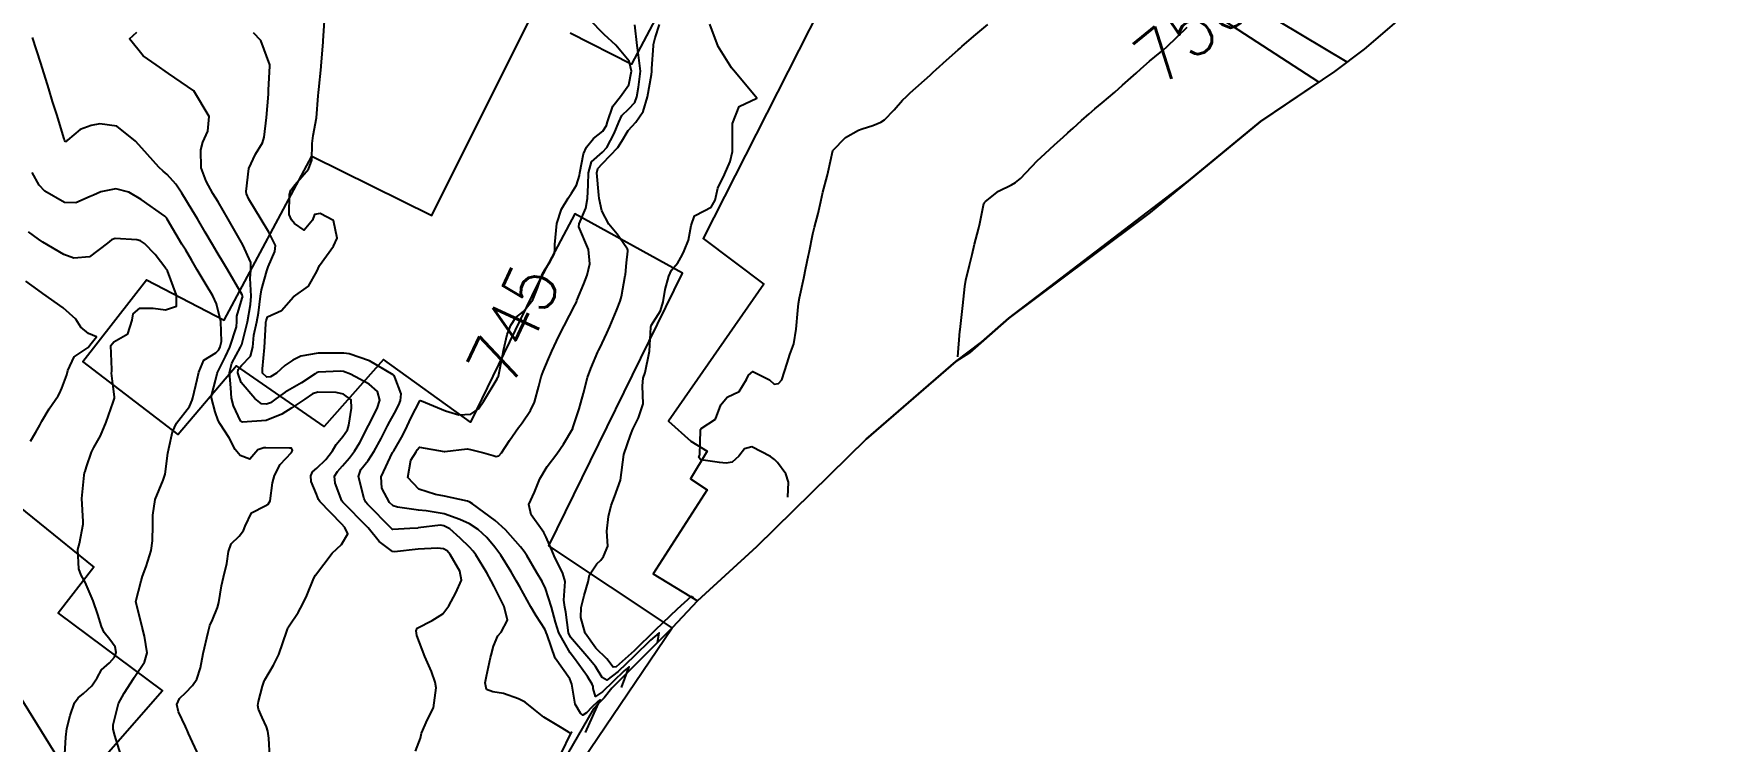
# Model space of a CAD drawing. Header units: metres. Extents: x 318500 to 325275, y 7408834 to 7428799.
# Drawn here: x 321178.2 to 321309.1, y 7415008.9 to 7415064.3 of the extents above; entities that cross this region are included whole.
import ezdxf
from ezdxf.enums import TextEntityAlignment as Align

# ---------------------------------------------------------------- set-up
doc = ezdxf.new("R2010")
doc.units = ezdxf.units.M
doc.header["$MEASUREMENT"] = 0
for name, color, linetype in [('Area', 45, 'Continuous'), ('Cotas', 45, 'Continuous'), ('Curvas de Nivel 1m', 11, 'Continuous'), ('Curvas de Nivel 5m', 15, 'Continuous'), ('Edificações', 30, 'Continuous'), ('Vias Primárias', 230, 'Continuous')]:
    doc.layers.add(name, color=color, linetype=linetype)
doc.styles.add('Style-STANDARD', font='STANDARD.shx')

msp = doc.modelspace()

# ---------------------------------------------------------------- linework, layer by layer
at = {"layer": 'Area'}
msp.add_lwpolyline([(321285.7, 7415066.03), (321282.24, 7415063.06), (321279.94, 7415061.33), (321274.14, 7415057.42), (321265.52, 7415050.3), (321260.75, 7415046.72), (321254.46, 7415042.03), (321251.4, 7415039.32), (321250.32, 7415038.65), (321243.3, 7415032.56), (321234.76, 7415024.17), (321230.12, 7415019.91), (321228.14, 7415017.81), (321223.41, 7415013.1), (321222.83, 7415012.34), (321222.33, 7415011.85), (321222, 7415011.47), (321210.24, 7414991.07)], dxfattribs=at)
at = {"layer": 'Curvas de Nivel 1m', "flags": 128}
for points, elevation in [([(321218.56, 7415006.11), (321220.28, 7415009.64), (321220.26, 7415009.62), (321220.22, 7415009.59), (321220.19, 7415009.55), (321220.17, 7415009.54), (321220.08, 7415009.61), (321219.55, 7415009.95), (321218.1, 7415010.83), (321217.33, 7415011.45), (321216.64, 7415011.99), (321216.12, 7415012.26), (321214.94, 7415012.67), (321214.12, 7415012.81), (321213.62, 7415012.99), (321213.52, 7415013.5), (321213.61, 7415014.02), (321213.94, 7415015.49), (321213.98, 7415015.67), (321214.17, 7415016.37), (321214.5, 7415017.17), (321214.77, 7415017.48), (321215.27, 7415018.41), (321215, 7415019.48), (321214.23, 7415021.04), (321213.99, 7415021.49), (321213.65, 7415022.1), (321212.8, 7415023.51), (321212.57, 7415023.81), (321212.28, 7415024.11), (321211.57, 7415024.82), (321210.75, 7415025.54), (321210.29, 7415025.78), (321210.02, 7415025.83), (321208.29, 7415025.62), (321208.25, 7415025.61), (321207.63, 7415025.58), (321206.29, 7415025.51), (321206.23, 7415025.54), (321206.17, 7415025.6), (321204.32, 7415027.47), (321204.19, 7415027.63), (321204.05, 7415027.91), (321203.61, 7415029.64), (321203.8, 7415030.18), (321204.36, 7415030.89), (321204.84, 7415031.62), (321205.38, 7415032.62), (321205.89, 7415033.61), (321206.07, 7415033.94), (321206.42, 7415034.61), (321206.76, 7415035.26), (321206.9, 7415035.59), (321206.96, 7415036.12), (321206.45, 7415037.42), (321206.39, 7415037.54), (321206.33, 7415037.6), (321204.47, 7415038.68), (321202.89, 7415039.23), (321202.47, 7415039.29), (321200.85, 7415039.3), (321200.47, 7415039.29), (321199.11, 7415039.06), (321198.47, 7415038.75), (321197.85, 7415038.33), (321197.21, 7415037.72), (321196.73, 7415037.45), (321196.45, 7415037.42), (321196.1, 7415037.74), (321196.12, 7415038.07), (321196.27, 7415039.73), (321196.36, 7415041.6), (321196.38, 7415041.73), (321196.4, 7415041.83), (321196.51, 7415042.13), (321197.59, 7415042.64), (321198.53, 7415043.71), (321199.7, 7415044.54), (321200.36, 7415045.68), (321200.56, 7415046.15), (321201.67, 7415047.66), (321201.95, 7415048.3), (321201.66, 7415049.66), (321200.62, 7415050.23), (321200.17, 7415050.13), (321200.02, 7415049.69), (321199.37, 7415048.92), (321198.61, 7415049.44), (321198.38, 7415049.71), (321198.2, 7415050.13), (321198.21, 7415051.71), (321198.33, 7415052.03), (321198.65, 7415052.48), (321199.71, 7415053.69), (321199.97, 7415054.39), (321199.99, 7415055.69), (321200.06, 7415056.33), (321200.32, 7415057.69), (321200.46, 7415059.41), (321200.48, 7415059.68), (321200.5, 7415059.93), (321200.69, 7415061.68), (321200.7, 7415061.76), (321200.79, 7415062.99), (321200.84, 7415063.64), (321200.84, 7415063.68), (321200.84, 7415063.72), (321200.97, 7415065.68)], 744), ([(321224.18, 7415013.13), (321224.78, 7415014.75), (321224.39, 7415014.44), (321223.52, 7415013.6), (321222.69, 7415012.79), (321222.15, 7415012.43), (321221.97, 7415013.07), (321221.96, 7415013.22), (321221.89, 7415013.39), (321221.52, 7415014.01), (321220.49, 7415015.41), (321220.17, 7415015.85), (321219.28, 7415017.42), (321219.01, 7415018.24), (321218.71, 7415019.43), (321218.23, 7415020.88), (321217.97, 7415021.44), (321217.53, 7415022.17), (321216.78, 7415023.46), (321216.58, 7415023.77), (321216.28, 7415024.15), (321215.1, 7415025.48), (321214.3, 7415026.2), (321212.54, 7415027.52), (321212.32, 7415027.65), (321212.13, 7415027.72), (321210.33, 7415028.12), (321209.64, 7415028.25), (321208.34, 7415028.66), (321207.46, 7415029.58), (321207.7, 7415030.92), (321208.12, 7415031.57), (321208.21, 7415031.74), (321208.38, 7415031.94), (321210.32, 7415031.6), (321210.37, 7415031.6), (321212.1, 7415031.8), (321212.37, 7415031.77), (321213.42, 7415031.5), (321214.15, 7415031.28), (321214.37, 7415031.22), (321214.59, 7415031.27), (321214.8, 7415031.49), (321215.41, 7415032.45), (321216.13, 7415033.47), (321216.25, 7415033.63), (321216.41, 7415033.85), (321217.07, 7415034.81), (321217.38, 7415035.46), (321217.71, 7415036.72), (321217.9, 7415037.45), (321218.04, 7415037.86), (321218.47, 7415038.86), (321218.65, 7415039.26), (321218.72, 7415039.44), (321219.29, 7415040.63), (321219.69, 7415041.42), (321220.53, 7415043.04), (321220.65, 7415043.29), (321220.69, 7415043.41), (321221.24, 7415044.71), (321221.5, 7415045.4), (321221.7, 7415046.27), (321221.61, 7415047.4), (321220.84, 7415049.17), (321220.86, 7415049.41), (321221.4, 7415050.63), (321221.53, 7415051.4), (321221.58, 7415052.47), (321221.6, 7415053.4), (321221.82, 7415054.25), (321222.69, 7415055.01), (321223.04, 7415055.38), (321223.6, 7415056.48), (321223.96, 7415057.37), (321224.21, 7415057.88), (321224.74, 7415058.4), (321225.21, 7415058.89), (321225.37, 7415059.35), (321225.52, 7415060.11), (321225.66, 7415061.35), (321225.52, 7415062.61), (321225.41, 7415063.35), (321225.21, 7415064.97)], 746), ([(321226.99, 7415016.65), (321227.12, 7415017.41), (321226.44, 7415016.84), (321225.16, 7415015.6), (321223.92, 7415014.39), (321223.03, 7415013.71), (321222.66, 7415013.91), (321222.15, 7415014.78), (321221.62, 7415015.4), (321220.19, 7415017.09), (321220.03, 7415017.41), (321219.82, 7415019.03), (321219.74, 7415019.42), (321219.66, 7415019.97), (321219.77, 7415021.42), (321219.6, 7415022.07), (321218.91, 7415023.43), (321218.72, 7415023.88), (321218.28, 7415024.91), (321218.11, 7415025.26), (321217.98, 7415025.44), (321217.12, 7415026.64), (321216.94, 7415027.46), (321217.38, 7415028.41), (321217.79, 7415029.45), (321218.36, 7415030.44), (321219.12, 7415031.43), (321219.63, 7415032.17), (321220.36, 7415033.41), (321220.37, 7415033.44), (321220.4, 7415033.52), (321220.88, 7415034.95), (321221.01, 7415035.4), (321221.2, 7415036.16), (321221.53, 7415037.4), (321221.77, 7415038.09), (321222.33, 7415039.39), (321222.38, 7415039.49), (321222.48, 7415039.69), (321223.04, 7415040.85), (321223.27, 7415041.38), (321223.78, 7415042.63), (321224.07, 7415043.37), (321224.17, 7415043.73), (321224.47, 7415045.36), (321224.48, 7415045.44), (321224.58, 7415046.36), (321224.67, 7415047.28), (321224.67, 7415047.36), (321224.65, 7415047.42), (321224.59, 7415047.51), (321223.83, 7415048.59), (321223.19, 7415049.38), (321222.63, 7415050.42), (321222.42, 7415051.39), (321222.4, 7415051.64), (321222.25, 7415053.39), (321222.33, 7415053.74), (321222.68, 7415054.12), (321223.88, 7415055.37), (321224.2, 7415055.87), (321224.71, 7415056.7), (321225.02, 7415057.05), (321225.31, 7415057.35), (321225.87, 7415058.2), (321226.21, 7415059.34), (321226.52, 7415061.08), (321226.54, 7415061.33), (321226.54, 7415061.57), (321226.67, 7415063.33), (321226.68, 7415063.45), (321226.81, 7415063.96), (321227.14, 7415065.01)], 747), ([(321229.8, 7415020.16), (321229.63, 7415020.25), (321228.52, 7415019.27), (321226.82, 7415017.62), (321225.18, 7415016.02), (321223.76, 7415014.77), (321223.52, 7415014.74), (321223.02, 7415015.38), (321222.17, 7415016.23), (321221.33, 7415017.4), (321221, 7415018.61), (321221.02, 7415019.4), (321221.27, 7415020.35), (321221.56, 7415021.4), (321221.68, 7415021.96), (321222.26, 7415022.81), (321222.56, 7415023.09), (321222.78, 7415023.38), (321223.1, 7415024.2), (321223.02, 7415025.38), (321223.16, 7415026.52), (321223.38, 7415027.37), (321223.64, 7415028.06), (321224.1, 7415029.36), (321224.37, 7415031.36), (321224.87, 7415032.88), (321225.07, 7415033.35), (321225.52, 7415034.24), (321225.88, 7415035.34), (321225.83, 7415036.73), (321225.88, 7415037.34), (321226.02, 7415037.78), (321226.35, 7415039.33), (321226.36, 7415039.45), (321226.47, 7415041.33), (321226.51, 7415041.46), (321227.24, 7415042.6), (321227.44, 7415043.32), (321227.6, 7415044.26), (321227.87, 7415045.32), (321228.09, 7415045.79), (321228.58, 7415046.36), (321228.93, 7415046.96), (321229.08, 7415047.3), (321229.42, 7415048.12), (321229.62, 7415049.29), (321229.88, 7415050.03), (321230.63, 7415050.42), (321231.2, 7415050.71), (321231.51, 7415051.27), (321231.72, 7415052.2), (321232.23, 7415053.26), (321232.68, 7415054.28), (321232.85, 7415055.08), (321232.86, 7415055.25), (321232.85, 7415057.12), (321232.85, 7415057.25), (321233.39, 7415058.6), (321234.75, 7415059.23), (321233.08, 7415061.25), (321232.78, 7415061.62), (321231.73, 7415063.27), (321231.08, 7415065.03)], 748), ([(321237.19, 7415028.04), (321237.24, 7415029.19), (321237.03, 7415029.86), (321236.37, 7415030.74), (321236.13, 7415030.97), (321235.82, 7415031.21), (321234.38, 7415031.96), (321233.8, 7415031.82), (321233.34, 7415031.24), (321232.84, 7415030.77), (321232.36, 7415030.69), (321231.84, 7415030.73), (321230.37, 7415030.95), (321230.22, 7415031.14), (321230.28, 7415031.28), (321230.3, 7415031.35), (321230.35, 7415033.28), (321230.35, 7415033.33), (321230.4, 7415033.41), (321231.54, 7415034.14), (321231.95, 7415035.26), (321232.44, 7415035.86), (321233.39, 7415036.3), (321233.96, 7415037.23), (321234.12, 7415037.57), (321234.46, 7415037.85), (321235.74, 7415037.21), (321236.12, 7415036.88), (321236.45, 7415036.91), (321236.72, 7415037.2), (321237.14, 7415038.52), (321237.35, 7415039.19), (321237.64, 7415040.03), (321237.84, 7415041.18), (321237.97, 7415042.62), (321238.03, 7415043.18), (321238.1, 7415043.61), (321238.43, 7415045.17), (321238.45, 7415045.28), (321238.57, 7415045.83), (321238.8, 7415046.96), (321238.84, 7415047.17), (321239.14, 7415048.62), (321239.28, 7415049.16), (321239.56, 7415050.23), (321239.76, 7415051.16), (321239.93, 7415051.88), (321240.27, 7415053.15), (321240.35, 7415053.48), (321240.69, 7415055.15), (321241.69, 7415056.15), (321242.71, 7415056.74), (321242.99, 7415056.85), (321243.84, 7415057.1), (321244.46, 7415057.35), (321244.73, 7415057.55), (321245.49, 7415058.33), (321246.16, 7415059.08), (321246.45, 7415059.38), (321246.76, 7415059.65), (321248.31, 7415061.05), (321248.55, 7415061.27), (321248.78, 7415061.47), (321249.6, 7415062.21), (321250.49, 7415063.01), (321250.65, 7415063.16), (321250.8, 7415063.29), (321251.74, 7415064.08), (321252.83, 7415064.99)], 749), ([(321191.13, 7415007.79), (321190.33, 7415009.55), (321190.21, 7415009.81), (321190.17, 7415009.9), (321190.08, 7415010.08), (321189.53, 7415011.25), (321189.41, 7415011.82), (321189.63, 7415012.29), (321190.11, 7415012.75), (321190.64, 7415013.29), (321190.97, 7415013.8), (321191.25, 7415014.69), (321191.47, 7415015.79), (321191.87, 7415017.48), (321191.93, 7415017.78), (321191.98, 7415017.99), (321192.19, 7415018.44), (321192.59, 7415019.39), (321192.69, 7415019.78), (321192.91, 7415021.1), (321193.07, 7415021.78), (321193.33, 7415022.85), (321193.46, 7415023.77), (321193.66, 7415024.38), (321194.28, 7415024.97), (321194.63, 7415025.41), (321194.75, 7415025.75), (321195.25, 7415026.8), (321196.31, 7415027.36), (321196.56, 7415027.49), (321196.7, 7415027.73), (321196.9, 7415029.16), (321197.04, 7415029.72), (321197.48, 7415030.59), (321198.37, 7415031.52), (321198.44, 7415031.64), (321198.46, 7415031.71), (321198.37, 7415031.86), (321198.22, 7415031.86), (321196.37, 7415031.9), (321196.21, 7415031.89), (321195.74, 7415031.74), (321195.11, 7415031), (321194.36, 7415031.29), (321193.98, 7415031.77), (321193.5, 7415032.66), (321192.77, 7415033.78), (321192.64, 7415034.03), (321192.41, 7415034.7), (321192.13, 7415035.79), (321192.14, 7415036.07), (321192.44, 7415037.15), (321192.55, 7415037.69), (321192.59, 7415037.79), (321193.21, 7415039.04), (321193.55, 7415039.77), (321194.08, 7415041.35), (321194.11, 7415041.77), (321194.09, 7415042.18), (321194.53, 7415043.6), (321194.56, 7415043.73), (321194.55, 7415043.76), (321194.53, 7415043.86), (321193.4, 7415045.78), (321193.08, 7415046.3), (321192.57, 7415047.16), (321192.2, 7415047.79), (321191.62, 7415048.77), (321191.02, 7415049.81), (321190.62, 7415050.47), (321189.8, 7415051.82), (321189.33, 7415052.51), (321188.65, 7415053.28), (321188.35, 7415053.54), (321187.99, 7415053.85), (321186.68, 7415055.32), (321186.18, 7415055.88), (321184.71, 7415057.06), (321183.38, 7415057.24), (321182.71, 7415057.11), (321181.85, 7415056.78), (321180.87, 7415055.95), (321180.78, 7415055.86), (321180.69, 7415055.86), (321180.63, 7415055.95), (321180.59, 7415056.05), (321180.02, 7415057.96), (321179.7, 7415058.99), (321179.4, 7415059.96), (321178.77, 7415061.97), (321178.13, 7415063.98)], 741), ([(321196.69, 7415007.72), (321196.61, 7415009.18), (321196.53, 7415009.72), (321196.42, 7415010.06), (321196.09, 7415010.8), (321195.8, 7415011.44), (321195.74, 7415011.74), (321195.79, 7415012.05), (321196.12, 7415013.25), (321196.23, 7415013.63), (321196.28, 7415013.73), (321196.97, 7415014.89), (321197.38, 7415015.71), (321198, 7415017.54), (321198.06, 7415017.71), (321198.09, 7415017.8), (321198.18, 7415017.96), (321198.89, 7415019.01), (321199.27, 7415019.69), (321199.57, 7415020.34), (321200.11, 7415021.68), (321200.24, 7415021.94), (321201.56, 7415023.66), (321202.28, 7415024.32), (321202.78, 7415025.15), (321202.54, 7415025.65), (321202.29, 7415025.93), (321200.6, 7415027.68), (321200.49, 7415027.85), (321200.33, 7415028.26), (321199.91, 7415029.26), (321199.89, 7415029.69), (321200.02, 7415030.01), (321200.35, 7415030.3), (321201.06, 7415030.97), (321201.58, 7415031.66), (321201.88, 7415032.15), (321202.39, 7415032.78), (321202.75, 7415033.29), (321202.86, 7415033.65), (321203.06, 7415035), (321203.04, 7415035.64), (321202.43, 7415036.09), (321201.87, 7415036.21), (321200.43, 7415036.25), (321200.01, 7415036.1), (321199.41, 7415035.7), (321198.41, 7415035.02), (321197.61, 7415034.51), (321196.4, 7415034.02), (321194.54, 7415033.89), (321194.4, 7415033.99), (321193.83, 7415035.18), (321193.69, 7415035.77), (321193.62, 7415036.58), (321193.52, 7415037.77), (321193.71, 7415038.52), (321194.39, 7415039.76), (321194.48, 7415039.97), (321194.93, 7415041.75), (321195.18, 7415043.09), (321195.21, 7415043.75), (321195.13, 7415045.17), (321195.19, 7415045.75), (321195.2, 7415046.38), (321194.58, 7415047.76), (321193.41, 7415049.78), (321192.63, 7415051.12), (321192.23, 7415051.79), (321191.7, 7415052.75), (321191.31, 7415053.8), (321191.28, 7415055.21), (321191.45, 7415055.8), (321191.84, 7415056.66), (321191.93, 7415057.8), (321190.74, 7415059.81), (321188.76, 7415061.17), (321187.78, 7415061.85), (321186.78, 7415062.56), (321185.72, 7415063.88), (321186.29, 7415064.39)], 742), ([(321208.06, 7415008.16), (321208.46, 7415009.18), (321208.55, 7415009.56), (321209, 7415010.65), (321209.49, 7415011.55), (321209.69, 7415013.12), (321209.61, 7415013.56), (321209.31, 7415014.39), (321208.81, 7415015.56), (321208.18, 7415017.2), (321208.11, 7415017.57), (321208.19, 7415017.78), (321209.38, 7415018.38), (321210.2, 7415018.9), (321210.67, 7415019.54), (321211.22, 7415020.54), (321211.67, 7415021.53), (321211.55, 7415022.24), (321210.78, 7415023.54), (321210.55, 7415023.82), (321210.27, 7415023.99), (321209.8, 7415024.03), (321208.27, 7415023.97), (321206.43, 7415023.76), (321206.27, 7415023.78), (321205.22, 7415024.55), (321204.36, 7415025.63), (321204.29, 7415025.72), (321202.38, 7415027.65), (321202.32, 7415027.75), (321201.8, 7415029.13), (321201.75, 7415029.66), (321201.96, 7415030.04), (321202.35, 7415030.47), (321202.9, 7415031.1), (321203.31, 7415031.64), (321203.72, 7415032.3), (321204.4, 7415033.63), (321205.08, 7415034.96), (321205.28, 7415035.62), (321205.1, 7415036.29), (321204.44, 7415036.87), (321202.99, 7415037.64), (321202.45, 7415037.85), (321202.23, 7415037.88), (321200.45, 7415037.8), (321200.36, 7415037.78), (321200.22, 7415037.68), (321199.16, 7415036.97), (321198.43, 7415036.55), (321197.89, 7415036.25), (321197.15, 7415035.72), (321196.72, 7415035.42), (321196.42, 7415035.3), (321196.02, 7415035.34), (321195.51, 7415035.74), (321194.44, 7415037.01), (321194.17, 7415037.76), (321194.21, 7415038.01), (321194.46, 7415038.32), (321195.16, 7415039.06), (321195.34, 7415039.75), (321195.44, 7415040.7), (321195.66, 7415041.74), (321195.8, 7415042.45), (321195.95, 7415043.74), (321196.02, 7415044.25), (321196.45, 7415045.73), (321196.56, 7415046.05), (321197.06, 7415047.24), (321197.13, 7415047.72), (321196.6, 7415048.77), (321196, 7415049.74), (321195.04, 7415051.34), (321194.86, 7415051.76), (321194.83, 7415051.94), (321195.04, 7415053.75), (321195.57, 7415054.85), (321196.1, 7415055.74), (321196.24, 7415056.19), (321196.42, 7415057.73), (321196.57, 7415059.56), (321196.57, 7415059.73), (321196.57, 7415059.9), (321196.67, 7415061.73), (321196.67, 7415061.84), (321195.97, 7415063.74), (321195.4, 7415064.34)], 743), ([(321180.66, 7415007.93), (321180.74, 7415009.26), (321180.82, 7415009.93), (321181.08, 7415010.94), (321181.4, 7415011.93), (321181.69, 7415012.34), (321182.11, 7415012.66), (321182.76, 7415013.27), (321183.17, 7415013.9), (321183.53, 7415014.51), (321184.15, 7415015.08), (321184.53, 7415015.51), (321184.67, 7415015.88), (321184.59, 7415016.31), (321184.17, 7415016.89), (321183.72, 7415017.44), (321183.53, 7415017.9), (321183.24, 7415018.86), (321182.87, 7415019.91), (321182.23, 7415021.38), (321181.93, 7415021.92), (321181.75, 7415022.42), (321181.67, 7415023.93), (321181.79, 7415024.41), (321182.09, 7415025.92), (321182.09, 7415026.13), (321181.99, 7415027.92), (321182.17, 7415029.76), (321182.2, 7415029.92), (321182.23, 7415030.04), (321182.35, 7415030.4), (321182.74, 7415031.54), (321182.93, 7415031.91), (321183.45, 7415032.83), (321183.89, 7415033.9), (321184.42, 7415035.47), (321184.53, 7415035.78), (321184.54, 7415035.89), (321184.43, 7415036.68), (321184.29, 7415037.74), (321184.32, 7415037.89), (321184.32, 7415038.02), (321184.25, 7415039.89), (321184.48, 7415040.19), (321185.57, 7415040.8), (321185.92, 7415041.88), (321186, 7415042.38), (321186.51, 7415042.81), (321187.57, 7415042.8), (321188.51, 7415042.69), (321189.38, 7415042.97), (321189.38, 7415043.83), (321188.67, 7415045.73), (321188.61, 7415045.84), (321188.59, 7415045.87), (321188.56, 7415045.92), (321187.72, 7415047), (321186.87, 7415047.87), (321186.58, 7415048.08), (321186.29, 7415048.17), (321184.59, 7415048.25), (321184.31, 7415048.17), (321183.99, 7415047.9), (321182.57, 7415046.84), (321181.36, 7415046.73), (321180.57, 7415047.02), (321178.93, 7415047.97), (321178.58, 7415048.21), (321177.8, 7415048.78)], 739), ([(321177.96, 7415032.4), (321178.39, 7415033.12), (321178.7, 7415033.66), (321178.86, 7415033.97), (321179.43, 7415034.94), (321180.12, 7415035.95), (321180.24, 7415036.14), (321180.43, 7415036.55), (321180.8, 7415037.59), (321180.89, 7415037.94), (321181.39, 7415039.01), (321182.48, 7415039.74), (321182.55, 7415039.85), (321182.6, 7415039.92), (321183.14, 7415040.57), (321182.49, 7415040.84), (321181.89, 7415041.32), (321181.5, 7415041.94), (321180.51, 7415042.85), (321178.93, 7415043.97), (321178.53, 7415044.25), (321177.61, 7415044.92)], 738)]:
    msp.add_lwpolyline(points, dxfattribs=dict(at, elevation=elevation))
at = {"layer": 'Curvas de Nivel 5m', "flags": 128}
for points, elevation in [([(321221.37, 7415009.62), (321222.52, 7415012.18), (321222.33, 7415012.04), (321221.87, 7415011.59), (321221.44, 7415011.17), (321221.16, 7415010.98), (321220.97, 7415011.14), (321220.55, 7415011.84), (321220.3, 7415013.41), (321220.14, 7415013.82), (321218.99, 7415015.43), (321218.36, 7415017.26), (321218.29, 7415017.44), (321218.26, 7415017.51), (321218.19, 7415017.7), (321217.5, 7415018.74), (321217.1, 7415019.46), (321216.23, 7415021.02), (321215.97, 7415021.47), (321215.55, 7415022.18), (321214.74, 7415023.49), (321214.28, 7415024.13), (321213.65, 7415024.87), (321212.97, 7415025.51), (321212.3, 7415025.95), (321211.54, 7415026.29), (321210.31, 7415026.73), (321208.91, 7415026.96), (321208.31, 7415027.01), (321206.67, 7415027.24), (321206.32, 7415027.35), (321206.04, 7415027.6), (321205.45, 7415028.73), (321205.39, 7415029.61), (321206.28, 7415031.52), (321206.34, 7415031.6), (321206.35, 7415031.62), (321206.37, 7415031.66), (321207.09, 7415032.89), (321207.43, 7415033.58), (321207.74, 7415034.25), (321208.41, 7415035.57), (321208.43, 7415035.6), (321208.54, 7415035.57), (321210.42, 7415034.79), (321211.47, 7415034.47), (321212.41, 7415034.51), (321213, 7415034.93), (321213.4, 7415035.51), (321214.45, 7415037.28), (321214.52, 7415037.42), (321214.55, 7415037.49), (321214.87, 7415039.09), (321214.94, 7415039.49), (321215.23, 7415040.75), (321215.53, 7415041.48), (321215.92, 7415042.07), (321216.52, 7415042.56), (321217.24, 7415043.46), (321217.61, 7415044.39), (321217.98, 7415045.45), (321218.19, 7415045.82), (321218.57, 7415046.41), (321218.93, 7415047.09), (321218.97, 7415047.43), (321218.96, 7415047.8), (321219.11, 7415049.43), (321219.49, 7415050.56), (321220, 7415051.42), (321220.26, 7415051.81), (321220.66, 7415052.44), (321220.89, 7415053.19), (321220.91, 7415053.41), (321221.2, 7415054.89), (321221.45, 7415055.4), (321222, 7415056.09), (321222.71, 7415056.67), (321223, 7415057.1), (321223.09, 7415057.38), (321223.51, 7415058.61), (321224.1, 7415059.37), (321224.76, 7415060.29), (321224.96, 7415061.36), (321224.78, 7415062.14), (321223.74, 7415063.38), (321222.81, 7415064.23), (321221.68, 7415065.4)], 745), ([(321250.48, 7415039.01), (321250.64, 7415041.01), (321250.66, 7415041.15), (321250.88, 7415043.01), (321251.03, 7415044.52), (321251.11, 7415045), (321251.4, 7415046.18), (321251.59, 7415047), (321251.77, 7415047.82), (321252.08, 7415049), (321252.19, 7415049.43), (321252.52, 7415050.99), (321252.57, 7415051.07), (321252.64, 7415051.15), (321253.66, 7415051.97), (321254.66, 7415052.45), (321254.99, 7415052.63), (321255.38, 7415052.95), (321256.68, 7415054.33), (321256.98, 7415054.63), (321257.31, 7415054.92), (321258.03, 7415055.58), (321258.71, 7415056.2), (321259.08, 7415056.53), (321259.49, 7415056.9), (321260.14, 7415057.48), (321260.74, 7415058.01), (321261.2, 7415058.41), (321261.75, 7415058.87), (321262.76, 7415059.72), (321263.36, 7415060.25), (321264.01, 7415060.84), (321264.41, 7415061.2), (321264.78, 7415061.54), (321265.47, 7415062.14), (321266.29, 7415062.81), (321266.57, 7415063.03), (321266.81, 7415063.25), (321267.59, 7415064.02), (321268.41, 7415064.78)], 750), ([(321185.03, 7415007.88), (321184.57, 7415009.38), (321184.44, 7415009.88), (321184.43, 7415010.23), (321184.85, 7415011.88), (321185.28, 7415012.71), (321186.05, 7415013.86), (321186.08, 7415013.91), (321186.13, 7415013.99), (321186.89, 7415015.11), (321187.08, 7415015.85), (321186.87, 7415017.16), (321186.69, 7415017.85), (321186.21, 7415019.86), (321186.61, 7415021.48), (321186.73, 7415021.86), (321187, 7415022.6), (321187.4, 7415023.85), (321187.5, 7415024.62), (321187.52, 7415025.85), (321187.53, 7415026.62), (321187.71, 7415027.85), (321188.34, 7415029.37), (321188.49, 7415029.84), (321188.71, 7415031.48), (321188.78, 7415031.83), (321189.08, 7415033.14), (321189.39, 7415033.83), (321190.41, 7415035.13), (321190.61, 7415035.62), (321190.65, 7415035.81), (321191.01, 7415037.24), (321191.13, 7415037.8), (321191.51, 7415038.75), (321192.47, 7415039.31), (321192.7, 7415039.56), (321192.8, 7415039.79), (321192.91, 7415040.21), (321192.85, 7415041.78), (321192.52, 7415043.14), (321192.22, 7415043.79), (321191.7, 7415044.64), (321191, 7415045.81), (321190.57, 7415046.53), (321190.1, 7415047.34), (321189.81, 7415047.82), (321188.66, 7415049.78), (321188.63, 7415049.84), (321188.61, 7415049.87), (321188.46, 7415050), (321186.63, 7415051.32), (321185.65, 7415051.88), (321184.64, 7415052.14), (321183.47, 7415051.91), (321182.89, 7415051.66), (321182.63, 7415051.54), (321181.5, 7415051.06), (321180.63, 7415051.07), (321179.08, 7415051.97), (321178.64, 7415052.44), (321178.11, 7415053.43)], 740)]:
    msp.add_lwpolyline(points, dxfattribs=dict(at, elevation=elevation))
at = {"layer": 'Edificações'}
msp.add_lwpolyline([(321278.7, 7415060.49), (321247.16, 7415080.99), (321230.56, 7415048.27), (321235.3, 7415044.7), (321227.86, 7415033.97), (321229.59, 7415032.42), (321230.88, 7415031.62), (321229.58, 7415029.46), (321230.88, 7415028.59), (321226.65, 7415022.03), (321230.12, 7415019.91), (321234.76, 7415024.17), (321243.3, 7415032.56), (321250.32, 7415038.65), (321252.36, 7415040.18), (321254.46, 7415042.03), (321268.51, 7415052.77), (321274.14, 7415057.42)], close=True, dxfattribs=at)
for points in [[(321220.16, 7415064.36), (321224.99, 7415061.91), (321234.38, 7415079.65)], [(321211.33, 7414992.97), (321228.14, 7415017.81), (321218.49, 7415024.22), (321228.94, 7415045.56), (321220.52, 7415050.2), (321217.62, 7415044.68), (321212.36, 7415033.9), (321205.58, 7415038.81), (321200.93, 7415033.56), (321194.08, 7415038.29), (321189.51, 7415032.94), (321182.05, 7415038.64), (321187.05, 7415045.04), (321193.11, 7415041.88), (321199.97, 7415054.7), (321209.36, 7415050.05), (321220.25, 7415071.9)], [(321174.4, 7415029.43), (321182.93, 7415022.56), (321180.12, 7415018.96), (321188.29, 7415012.89), (321184.07, 7415008.06)]]:
    msp.add_lwpolyline(points, dxfattribs=at)
at = {"layer": 'Vias Primárias'}
for points in [[(321109.37, 7414841.13, 0), (321121.45, 7414845.47, -0.165445)], [(321280.91, 7415062.06), (321273.81, 7415066.31), (321263.61, 7415072.63), (321254.86, 7415078.02), (321246.34, 7415083.22), (321239.38, 7415087.58), (321224.73, 7415096.71), (321212.22, 7415104.63), (321202.07, 7415110.63), (321188.25, 7415117.92, 0.571265), (321186.66, 7415114.62), (321176.07, 7415112.38, 0.905869), (321173.45, 7415114.18), (321171.37, 7415111.71), (321169.47, 7415109.14), (321168.07, 7415110.17)], [(321209.38, 7414987.99, -0.13584), (321186.56, 7415000, -0.047428), (321181.04, 7415006.4), (321179.87, 7415008.04), (321177.16, 7415012.41), (321174.23, 7415017.89), (321172.1, 7415022.2), (321168.65, 7415024.66), (321165.97, 7415030.14), (321163.62, 7415034.58), (321161.27, 7415039.45), (321157.92, 7415045.94), (321154.88, 7415051.92), (321151.32, 7415058.7), (321147.77, 7415065.57, -0.079333), (321146.31, 7415069.15, -0.117777), (321146.34, 7415077.85), (321147.44, 7415082.41), (321149.24, 7415084.77), (321154.22, 7415091.52), (321159.77, 7415099.04), (321164.61, 7415105.7), (321168.07, 7415110.17), (321167.76, 7415110.2)]]:
    msp.add_lwpolyline(points, format="xyb", dxfattribs=at)

# ---------------------------------------------------------------- texts
at = {"layer": 'Cotas', "style": 'Style-STANDARD'}
for s, rotation, p in [('750', 39.0857, (321268.71, 7415064.57, 750)), ('745', 64.9517, (321215.74, 7415041.58, 745))]:
    msp.add_text(s, height=4, rotation=rotation, dxfattribs=at).set_placement(p, align=Align.MIDDLE_CENTER)

doc.saveas('drawing.dxf')
